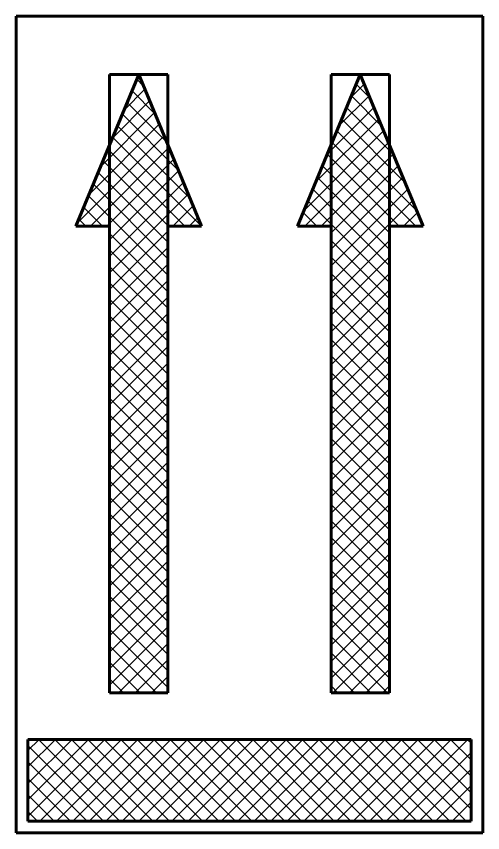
# Model space of a CAD drawing. Header units: millimetres. Extents: x 0 to 841, y 0 to 594.
# Drawn here: x 755.54 to 775.54, y 167.8 to 202.8 of the extents above; entities that cross this region are included whole.
import ezdxf

# ---------------------------------------------------------------- set-up
doc = ezdxf.new("R2010")
doc.units = ezdxf.units.MM
doc.linetypes.add('K5LT32768', pattern=[0])
doc.linetypes.add('K5LT_BASIC', pattern=[0])
doc.layers.add('AM_8', color=1, linetype='Continuous', lineweight=15)
doc.layers.add('Системный слой', color=7, linetype='Continuous')

# ---------------------------------------------------------------- blocks, each defined once
blk = doc.blocks.new('U6')
at = {"layer": 'Системный слой', "color": 143, "linetype": 'K5LT_BASIC', "lineweight": 60, "true_color": 0x33acca}
for p, q in [((536.254, 174.18), (516.254, 174.18)), ((516.254, 174.18), (516.254, 139.18)), ((536.254, 139.18), (536.254, 174.18)), ((521.504, 171.68), (518.812, 165.18)), ((522.754, 171.68), (520.254, 171.68)), ((520.254, 171.68), (520.254, 145.18)), ((521.504, 171.68), (524.196, 165.18)), ((522.754, 145.18), (522.754, 171.68)), ((531.004, 171.68), (528.312, 165.18)), ((529.754, 145.18), (529.754, 171.68)), ((529.754, 171.68), (532.254, 171.68)), ((531.004, 171.68), (533.696, 165.18)), ((532.254, 171.68), (532.254, 145.18)), ((518.812, 165.18), (520.254, 165.18)), ((522.754, 165.18), (524.196, 165.18)), ((529.754, 165.18), (528.312, 165.18)), ((533.696, 165.18), (532.254, 165.18)), ((520.254, 145.18), (522.754, 145.18)), ((532.254, 145.18), (529.754, 145.18)), ((535.754, 143.18), (516.754, 143.18)), ((516.754, 143.18), (516.754, 139.68)), ((535.754, 139.68), (535.754, 143.18)), ((516.754, 139.68), (535.754, 139.68)), ((516.254, 139.18), (536.254, 139.18))]:
    blk.add_line(p, q, dxfattribs=at)
at = {"layer": 'Системный слой', "color": 7, "linetype": 'K5LT32768', "lineweight": 18, "true_color": 0xffffff}
for p, q in [((521.375, 171.369), (521.558, 171.551)), ((521.7, 171.207), (521.423, 171.484)), ((530.592, 170.687), (531.175, 171.269)), ((531.417, 170.682), (530.833, 171.267)), ((520.875, 170.161), (521.765, 171.051)), ((522.2, 170), (521.216, 170.984)), ((520.375, 168.954), (521.972, 170.551)), ((522.7, 168.793), (521.009, 170.484)), ((530.092, 169.479), (531.382, 170.769)), ((531.917, 169.475), (530.626, 170.767)), ((529.592, 168.272), (531.589, 170.269)), ((532.417, 168.268), (530.418, 170.267)), ((519.875, 167.747), (522.179, 170.051)), ((523.2, 167.586), (520.801, 169.984)), ((529.092, 167.065), (531.796, 169.769)), ((532.917, 167.061), (530.211, 169.767)), ((519.375, 166.54), (522.386, 169.551)), ((523.7, 166.379), (520.594, 169.484)), ((518.875, 165.333), (522.593, 169.051)), ((528.592, 165.858), (532.003, 169.269)), ((533.417, 165.854), (530.004, 169.267)), ((524.191, 165.18), (520.387, 168.984)), ((528.622, 165.18), (532.21, 168.769)), ((533.384, 165.18), (529.797, 168.767)), ((519.429, 165.18), (522.8, 168.551)), ((523.484, 165.18), (520.18, 168.484)), ((520.136, 165.18), (523.007, 168.051)), ((529.329, 165.18), (532.417, 168.269)), ((532.677, 165.18), (529.59, 168.267)), ((522.777, 165.18), (519.973, 167.984)), ((532.254, 164.896), (529.383, 167.767)), ((529.754, 164.898), (532.624, 167.769)), ((522.754, 164.496), (519.766, 167.484)), ((520.254, 164.591), (523.214, 167.551)), ((522.754, 163.789), (519.559, 166.984)), ((520.254, 163.884), (523.421, 167.051)), ((532.254, 164.189), (529.176, 167.267)), ((529.754, 164.191), (532.831, 167.269)), ((532.254, 163.482), (528.969, 166.767)), ((529.754, 163.484), (533.038, 166.769)), ((522.754, 163.082), (519.352, 166.484)), ((520.254, 163.177), (523.629, 166.551)), ((532.254, 162.775), (528.762, 166.267)), ((529.754, 162.777), (533.246, 166.269)), ((519.949, 165.18), (519.145, 165.984)), ((522.965, 165.18), (523.836, 166.051)), ((523.672, 165.18), (524.043, 165.551)), ((529.141, 165.18), (528.555, 165.767)), ((532.864, 165.18), (533.453, 165.769)), ((519.242, 165.18), (518.938, 165.484)), ((528.434, 165.18), (528.347, 165.267)), ((533.571, 165.18), (533.66, 165.269)), ((520.254, 162.47), (522.754, 164.97)), ((522.754, 162.375), (520.254, 164.875)), ((529.754, 162.07), (532.254, 164.57)), ((532.254, 162.068), (529.754, 164.568)), ((520.254, 161.762), (522.754, 164.262)), ((522.754, 161.668), (520.254, 164.168)), ((529.754, 161.363), (532.254, 163.863)), ((532.254, 161.36), (529.754, 163.86)), ((520.254, 161.055), (522.754, 163.555)), ((522.754, 160.961), (520.254, 163.461)), ((529.754, 160.656), (532.254, 163.156)), ((532.254, 160.653), (529.754, 163.153)), ((520.254, 160.348), (522.754, 162.848)), ((522.754, 160.254), (520.254, 162.754)), ((529.754, 159.949), (532.254, 162.449)), ((532.254, 159.946), (529.754, 162.446)), ((520.254, 159.641), (522.754, 162.141)), ((522.754, 159.547), (520.254, 162.047)), ((529.754, 159.242), (532.254, 161.742)), ((532.254, 159.239), (529.754, 161.739)), ((520.254, 158.934), (522.754, 161.434)), ((522.754, 158.84), (520.254, 161.34)), ((529.754, 158.535), (532.254, 161.035)), ((532.254, 158.532), (529.754, 161.032)), ((520.254, 158.227), (522.754, 160.727)), ((522.754, 158.133), (520.254, 160.633)), ((529.754, 157.827), (532.254, 160.327)), ((532.254, 157.825), (529.754, 160.325)), ((520.254, 157.52), (522.754, 160.02)), ((522.754, 157.425), (520.254, 159.925)), ((529.754, 157.12), (532.254, 159.62)), ((532.254, 157.118), (529.754, 159.618)), ((520.254, 156.813), (522.754, 159.313)), ((522.754, 156.718), (520.254, 159.218)), ((529.754, 156.413), (532.254, 158.913)), ((532.254, 156.411), (529.754, 158.911)), ((520.254, 156.106), (522.754, 158.606)), ((522.754, 156.011), (520.254, 158.511)), ((529.754, 155.706), (532.254, 158.206)), ((532.254, 155.704), (529.754, 158.204)), ((520.254, 155.398), (522.754, 157.898)), ((522.754, 155.304), (520.254, 157.804)), ((520.254, 154.691), (522.754, 157.191)), ((529.754, 154.999), (532.254, 157.499)), ((532.254, 154.996), (529.754, 157.496)), ((522.754, 154.597), (520.254, 157.097)), ((520.254, 153.984), (522.754, 156.484)), ((529.754, 154.292), (532.254, 156.792)), ((532.254, 154.289), (529.754, 156.789)), ((522.754, 153.89), (520.254, 156.39)), ((520.254, 153.277), (522.754, 155.777)), ((529.754, 153.585), (532.254, 156.085)), ((532.254, 153.582), (529.754, 156.082)), ((522.754, 153.183), (520.254, 155.683)), ((520.254, 152.57), (522.754, 155.07)), ((529.754, 152.878), (532.254, 155.378)), ((532.254, 152.875), (529.754, 155.375)), ((522.754, 152.476), (520.254, 154.976)), ((520.254, 151.863), (522.754, 154.363)), ((529.754, 152.171), (532.254, 154.671)), ((532.254, 152.168), (529.754, 154.668)), ((522.754, 151.769), (520.254, 154.269)), ((520.254, 151.156), (522.754, 153.656)), ((529.754, 151.463), (532.254, 153.963)), ((532.254, 151.461), (529.754, 153.961)), ((522.754, 151.061), (520.254, 153.561)), ((529.754, 150.756), (532.254, 153.256)), ((532.254, 150.754), (529.754, 153.254)), ((520.254, 150.449), (522.754, 152.949)), ((522.754, 150.354), (520.254, 152.854)), ((529.754, 150.049), (532.254, 152.549)), ((532.254, 150.047), (529.754, 152.547)), ((520.254, 149.742), (522.754, 152.242)), ((522.754, 149.647), (520.254, 152.147)), ((529.754, 149.342), (532.254, 151.842)), ((532.254, 149.34), (529.754, 151.84)), ((520.254, 149.035), (522.754, 151.535)), ((522.754, 148.94), (520.254, 151.44)), ((529.754, 148.635), (532.254, 151.135)), ((532.254, 148.633), (529.754, 151.133)), ((520.254, 148.327), (522.754, 150.827)), ((522.754, 148.233), (520.254, 150.733)), ((529.754, 147.928), (532.254, 150.428)), ((532.254, 147.925), (529.754, 150.425)), ((520.254, 147.62), (522.754, 150.12)), ((522.754, 147.526), (520.254, 150.026)), ((529.754, 147.221), (532.254, 149.721)), ((532.254, 147.218), (529.754, 149.718)), ((520.254, 146.913), (522.754, 149.413)), ((522.754, 146.819), (520.254, 149.319)), ((529.754, 146.514), (532.254, 149.014)), ((532.254, 146.511), (529.754, 149.011)), ((520.254, 146.206), (522.754, 148.706)), ((522.754, 146.112), (520.254, 148.612)), ((529.754, 145.807), (532.254, 148.307)), ((532.254, 145.804), (529.754, 148.304)), ((520.254, 145.499), (522.754, 147.999)), ((522.754, 145.405), (520.254, 147.905)), ((532.17, 145.18), (529.754, 147.597)), ((529.835, 145.18), (532.254, 147.599)), ((522.271, 145.18), (520.254, 147.197)), ((520.643, 145.18), (522.754, 147.292)), ((531.463, 145.18), (529.754, 146.89)), ((530.542, 145.18), (532.254, 146.892)), ((521.564, 145.18), (520.254, 146.49)), ((521.35, 145.18), (522.754, 146.585)), ((530.756, 145.18), (529.754, 146.183)), ((531.249, 145.18), (532.254, 146.185)), ((520.857, 145.18), (520.254, 145.783)), ((522.057, 145.18), (522.754, 145.878)), ((530.049, 145.18), (529.754, 145.476)), ((531.956, 145.18), (532.254, 145.478)), ((516.754, 139.878), (520.057, 143.18)), ((516.754, 140.585), (519.35, 143.18)), ((516.754, 141.292), (518.643, 143.18)), ((516.754, 141.999), (517.935, 143.18)), ((516.754, 142.706), (517.228, 143.18)), ((520.7, 139.68), (517.2, 143.18)), ((517.264, 139.68), (520.764, 143.18)), ((521.407, 139.68), (517.907, 143.18)), ((517.971, 139.68), (521.471, 143.18)), ((522.114, 139.68), (518.614, 143.18)), ((518.678, 139.68), (522.178, 143.18)), ((522.821, 139.68), (519.321, 143.18)), ((519.385, 139.68), (522.885, 143.18)), ((523.528, 139.68), (520.028, 143.18)), ((520.092, 139.68), (523.592, 143.18)), ((524.235, 139.68), (520.735, 143.18)), ((520.799, 139.68), (524.299, 143.18)), ((524.943, 139.68), (521.443, 143.18)), ((521.507, 139.68), (525.007, 143.18)), ((525.65, 139.68), (522.15, 143.18)), ((522.214, 139.68), (525.714, 143.18)), ((526.357, 139.68), (522.857, 143.18)), ((522.921, 139.68), (526.421, 143.18)), ((527.064, 139.68), (523.564, 143.18)), ((523.628, 139.68), (527.128, 143.18)), ((527.771, 139.68), (524.271, 143.18)), ((524.335, 139.68), (527.835, 143.18)), ((528.478, 139.68), (524.978, 143.18)), ((525.042, 139.68), (528.542, 143.18)), ((529.185, 139.68), (525.685, 143.18)), ((525.749, 139.68), (529.249, 143.18)), ((529.892, 139.68), (526.392, 143.18)), ((526.456, 139.68), (529.956, 143.18)), ((530.599, 139.68), (527.099, 143.18)), ((527.163, 139.68), (530.663, 143.18)), ((531.307, 139.68), (527.807, 143.18)), ((527.87, 139.68), (531.37, 143.18)), ((532.014, 139.68), (528.514, 143.18)), ((528.578, 139.68), (532.078, 143.18)), ((532.721, 139.68), (529.221, 143.18)), ((529.285, 139.68), (532.785, 143.18)), ((533.428, 139.68), (529.928, 143.18)), ((529.992, 139.68), (533.492, 143.18)), ((534.135, 139.68), (530.635, 143.18)), ((530.699, 139.68), (534.199, 143.18)), ((534.842, 139.68), (531.342, 143.18)), ((531.406, 139.68), (534.906, 143.18)), ((535.549, 139.68), (532.049, 143.18)), ((532.113, 139.68), (535.613, 143.18)), ((535.754, 140.183), (532.756, 143.18)), ((535.754, 140.89), (533.463, 143.18)), ((535.754, 141.597), (534.17, 143.18)), ((535.754, 142.304), (534.878, 143.18)), ((535.754, 143.011), (535.585, 143.18)), ((519.993, 139.68), (516.754, 142.919)), ((532.82, 139.68), (535.754, 142.614)), ((519.286, 139.68), (516.754, 142.212)), ((533.527, 139.68), (535.754, 141.907)), ((518.579, 139.68), (516.754, 141.505)), ((534.234, 139.68), (535.754, 141.2)), ((517.872, 139.68), (516.754, 140.798)), ((534.942, 139.68), (535.754, 140.493)), ((517.164, 139.68), (516.754, 140.091)), ((535.649, 139.68), (535.754, 139.786))]:
    blk.add_line(p, q, dxfattribs=at)

msp = doc.modelspace()

# ---------------------------------------------------------------- block references
at = {"layer": 'AM_8'}
msp.add_blockref('U6', (239.289, 28.617), dxfattribs=at)

doc.saveas('drawing.dxf')
